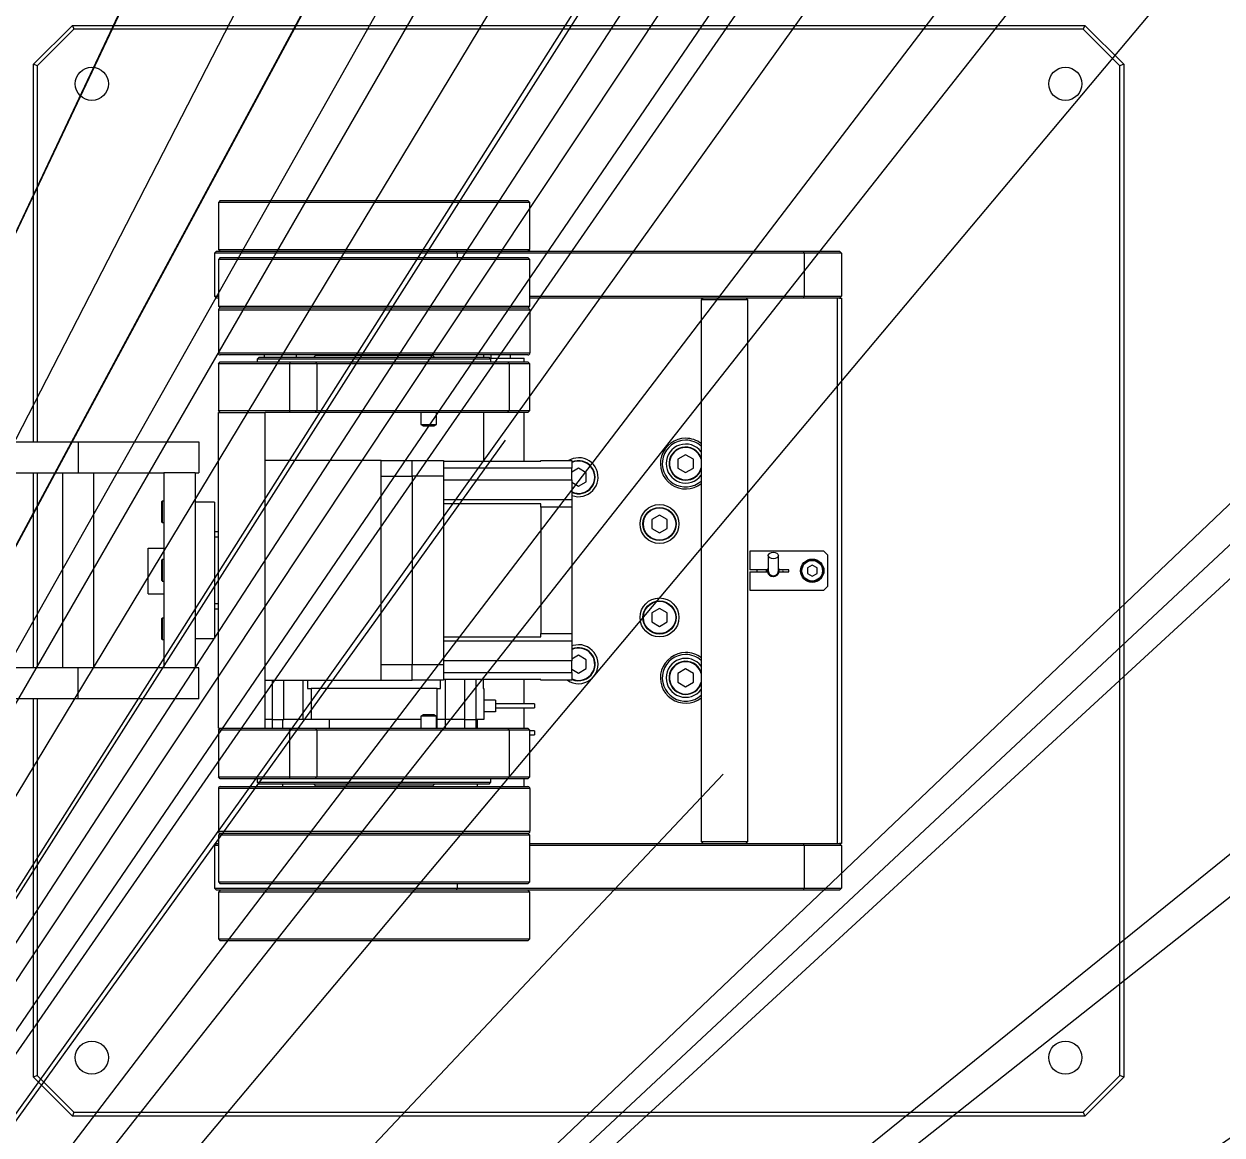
# Model space of a CAD drawing. Header units: millimetres. Extents: x 0 to 4220, y 0 to 2956.
# Drawn here: x 635 to 1250, y 869 to 1439 of the extents above; entities that cross this region are included whole.
import ezdxf

# ---------------------------------------------------------------- set-up
doc = ezdxf.new("R2010")
doc.units = ezdxf.units.MM
doc.linetypes.add('SLD-实线', pattern=[0])
doc.layers.add('文字', color=7, linetype='SLD-实线', lineweight=15)
doc.styles.get("Standard").update_dxf_attribs({"font": 'HYSWLONGFANGSONG.TTF'})
doc.dimstyles.new('SLDDIMSTYLE1', dxfattribs={"dimtxt": 0, "dimasz": 30, "dimexe": 0, "dimexo": 0.0625, "dimgap": 0, "dimtad": 0, "dimtih": 1, "dimtoh": 1, "dimdec": 0, "dimrnd": 1e-09, "dimzin": 0, "dimdsep": 46, "dimtxsty": 'Standard', "dimblk1": 'NONE', "dimblk2": 'NONE', "dimsah": 1, "dimcen": 0.09, "dimadec": 0, "dimazin": 0, "dimtfac": 30, "dimtdec": 0, "dimtofl": 0, "dimtmove": 0, "dimatfit": 3, "dimldrblk": 'NONE', "dimfxl": 0, "dimfrac": 2, "dimtolj": 1, "dimtzin": 0, "dimarcsym": 0})

# ---------------------------------------------------------------- blocks, each defined once
blk = doc.blocks.new('_NONE')

msp = doc.modelspace()

# ---------------------------------------------------------------- linework, layer by layer
at = {"color": 7, "linetype": 'SLD-实线', "lineweight": 30}
for p, q in [((639.68, 1418.58), (659.68, 1438.58)), ((660.51, 1436.58), (641.68, 1417.76)), ((659.68, 1438.58), (660.51, 1436.58)), ((659.68, 1438.58), (1179.68, 1438.58)), ((1178.85, 1436.58), (660.51, 1436.58)), ((1179.68, 1438.58), (1178.85, 1436.58)), ((1197.68, 1417.76), (1178.85, 1436.58)), ((1179.68, 1438.58), (1199.68, 1418.58)), ((641.68, 1417.76), (639.68, 1418.58)), ((639.68, 1224.78), (639.68, 1418.58)), ((641.68, 1417.76), (641.68, 1224.78)), ((1199.68, 1418.58), (1197.68, 1417.76)), ((1197.68, 899.41), (1197.68, 1417.76)), ((1199.68, 1418.58), (1199.68, 898.58)), ((735.68, 1348.58), (734.68, 1347.58)), ((734.68, 1347.58), (734.68, 1323.58)), ((814.68, 1347.58), (734.68, 1347.58)), ((735.68, 1348.58), (814.68, 1348.58)), ((814.68, 1348.58), (893.68, 1348.58)), ((894.68, 1347.58), (814.68, 1347.58)), ((894.68, 1347.58), (893.68, 1348.58)), ((894.68, 1323.58), (894.68, 1347.58)), ((734.68, 1323.58), (735.68, 1322.58)), ((734.68, 1323.58), (894.68, 1323.58)), ((893.68, 1322.58), (894.68, 1323.58)), ((733.68, 1322.58), (732.68, 1321.58)), ((732.68, 1321.58), (732.68, 1299.58)), ((857.29, 1321.58), (732.68, 1321.58)), ((733.68, 1322.58), (856.77, 1322.58)), ((735.68, 1319.38), (734.68, 1318.38)), ((734.68, 1318.38), (734.68, 1294.38)), ((758.11, 1318.38), (734.68, 1318.38)), ((735.68, 1319.38), (758.82, 1319.38)), ((894.68, 1318.38), (758.11, 1318.38)), ((758.82, 1319.38), (870.54, 1319.38)), ((856.77, 1322.58), (857.29, 1321.58)), ((856.77, 1322.58), (1034.95, 1322.58)), ((1035.47, 1321.58), (857.29, 1321.58)), ((870.54, 1319.38), (893.68, 1319.38)), ((894.68, 1318.38), (893.68, 1319.38)), ((894.68, 1294.38), (894.68, 1318.38)), ((1034.95, 1322.58), (1035.47, 1321.58)), ((1034.95, 1322.58), (1053.68, 1322.58)), ((1035.47, 1321.58), (1035.47, 1299.58)), ((1054.68, 1321.58), (1035.47, 1321.58)), ((1053.68, 1322.58), (1054.68, 1321.58)), ((1054.68, 1321.58), (1054.68, 1299.58)), ((732.68, 1299.58), (733.68, 1298.58)), ((732.68, 1299.58), (734.68, 1299.58)), ((734.68, 1298.58), (733.68, 1298.58)), ((894.68, 1299.58), (1035.47, 1299.58)), ((1034.95, 1298.58), (894.68, 1298.58)), ((983.68, 1298.58), (982.68, 1297.58)), ((1006.68, 1297.58), (1005.68, 1298.58)), ((1034.95, 1298.58), (1035.47, 1299.58)), ((1053.68, 1298.58), (1034.95, 1298.58)), ((1035.47, 1299.58), (1054.68, 1299.58)), ((1052.68, 1018.58), (1052.68, 1298.58)), ((1053.68, 1298.58), (1054.68, 1299.58)), ((1053.68, 1298.58), (1054.68, 1298.58)), ((1054.68, 1298.58), (1054.68, 1018.58)), ((734.68, 1294.38), (735.68, 1293.38)), ((734.68, 1294.38), (894.68, 1294.38)), ((734.68, 1292.38), (734.68, 1270.38)), ((893.68, 1293.38), (735.68, 1293.38)), ((893.68, 1293.38), (894.68, 1294.38)), ((894.68, 1292.38), (894.68, 1270.38)), ((982.68, 1297.58), (982.68, 1019.58)), ((1006.68, 1297.58), (982.68, 1297.58)), ((1006.68, 1019.58), (1006.68, 1297.58)), ((893.68, 1269.38), (735.68, 1269.38)), ((755.68, 1268.18), (754.68, 1267.18)), ((755.68, 1268.18), (873.68, 1268.18)), ((758.28, 1269.38), (758.28, 1268.18)), ((774.68, 1269.38), (774.68, 1268.18)), ((784.68, 1269.18), (783.68, 1268.18)), ((784.68, 1269.38), (784.68, 1269.18)), ((784.68, 1269.18), (844.68, 1269.18)), ((844.68, 1269.18), (844.68, 1269.38)), ((845.68, 1268.18), (844.68, 1269.18)), ((871.08, 1268.18), (871.08, 1269.38)), ((874.68, 1267.18), (873.68, 1268.18)), ((874.08, 1267.78), (891.68, 1267.78)), ((874.68, 1269.38), (874.68, 1267.78)), ((884.68, 1267.78), (884.68, 1269.38)), ((891.68, 1265.78), (891.68, 1267.78)), ((734.68, 1264.78), (735.68, 1265.78)), ((771.42, 1264.78), (734.68, 1264.78)), ((734.68, 1264.78), (734.68, 1240.78)), ((735.68, 1265.78), (771.42, 1265.78)), ((754.68, 1267.18), (754.68, 1265.78)), ((874.68, 1267.18), (754.68, 1267.18)), ((771.42, 1265.78), (771.42, 1264.78)), ((771.42, 1265.78), (784.43, 1265.78)), ((771.42, 1240.78), (771.42, 1264.78)), ((785.29, 1264.78), (771.42, 1264.78)), ((784.43, 1265.78), (785.29, 1264.78)), ((784.43, 1265.78), (883.2, 1265.78)), ((785.29, 1264.78), (785.29, 1240.78)), ((884.07, 1264.78), (785.29, 1264.78)), ((874.68, 1265.78), (874.68, 1267.18)), ((883.2, 1265.78), (884.07, 1264.78)), ((883.2, 1265.78), (893.68, 1265.78)), ((884.07, 1264.78), (884.07, 1240.78)), ((894.68, 1264.78), (884.07, 1264.78)), ((894.68, 1264.78), (893.68, 1265.78)), ((894.68, 1240.78), (894.68, 1264.78)), ((734.68, 1240.78), (771.42, 1240.78)), ((735.68, 1239.78), (734.68, 1240.78)), ((734.68, 1077.78), (734.68, 1239.78)), ((734.68, 1239.78), (758.68, 1239.78)), ((771.42, 1239.78), (758.68, 1239.78)), ((758.68, 1077.78), (758.68, 1239.78)), ((771.42, 1239.78), (771.42, 1240.78)), ((771.42, 1240.78), (785.29, 1240.78)), ((784.43, 1239.78), (771.42, 1239.78)), ((784.43, 1239.78), (785.29, 1240.78)), ((883.2, 1239.78), (784.43, 1239.78)), ((785.29, 1240.78), (884.07, 1240.78)), ((838.68, 1239.78), (838.68, 1233.68)), ((846.68, 1233.68), (846.68, 1239.78)), ((871.08, 1214.78), (871.08, 1239.78)), ((883.2, 1239.78), (884.07, 1240.78)), ((893.68, 1239.78), (883.2, 1239.78)), ((884.07, 1240.78), (894.68, 1240.78)), ((891.68, 1214.78), (891.68, 1239.78)), ((893.68, 1239.78), (894.68, 1240.78)), ((838.68, 1233.68), (839.89, 1232.98)), ((838.68, 1233.68), (846.68, 1233.68)), ((839.89, 1232.98), (845.47, 1232.98)), ((845.47, 1232.98), (846.68, 1233.68)), ((566.72, 1224.78), (662.64, 1224.78)), ((662.64, 1224.78), (662.64, 1208.78)), ((662.64, 1224.78), (724.68, 1224.78)), ((724.68, 1224.78), (724.68, 1208.78)), ((818.28, 1215.18), (758.68, 1215.18)), ((818.28, 1215.18), (834.28, 1215.18)), ((818.28, 1207.18), (818.28, 1215.18)), ((834.28, 1207.18), (834.28, 1215.18)), ((834.28, 1215.18), (850.28, 1215.18)), ((850.28, 1215.18), (850.28, 1207.18)), ((850.28, 1214.78), (900.28, 1214.78)), ((900.28, 1214.78), (900.28, 1215.18)), ((900.28, 1215.18), (916.28, 1215.18)), ((916.28, 1215.18), (916.28, 1211.18)), ((974.68, 1218.16), (970.72, 1215.87)), ((970.72, 1215.87), (970.72, 1211.29)), ((978.65, 1215.87), (974.68, 1218.16)), ((978.65, 1211.29), (978.65, 1215.87)), ((566.72, 1208.78), (662.64, 1208.78)), ((639.68, 1108.78), (639.68, 1208.78)), ((641.68, 1208.78), (641.68, 1108.78)), ((654.68, 1208.78), (654.68, 1108.78)), ((662.64, 1208.78), (706.68, 1208.78)), ((670.68, 1108.78), (670.68, 1208.78)), ((722.68, 1208.78), (706.68, 1208.78)), ((706.68, 1208.78), (706.68, 1108.78)), ((722.68, 1208.78), (722.68, 1108.78)), ((722.68, 1208.78), (724.68, 1208.78)), ((818.28, 1158.78), (818.28, 1207.18)), ((818.28, 1207.18), (834.28, 1207.18)), ((850.28, 1207.18), (834.28, 1207.18)), ((834.28, 1207.18), (834.28, 1110.38)), ((916.28, 1211.18), (850.28, 1211.18)), ((850.28, 1207.18), (850.28, 1110.38)), ((916.28, 1205.18), (916.28, 1211.18)), ((919.68, 1211.16), (916.28, 1209.2)), ((923.65, 1208.87), (919.68, 1211.16)), ((923.65, 1204.29), (923.65, 1208.87)), ((970.72, 1211.29), (974.68, 1209)), ((974.68, 1209), (978.65, 1211.29)), ((850.28, 1205.18), (916.28, 1205.18)), ((916.28, 1205.18), (916.28, 1195.18)), ((916.28, 1203.97), (919.68, 1202)), ((919.68, 1202), (923.65, 1204.29)), ((705.68, 1183.48), (705.68, 1194.08)), ((706.68, 1194.28), (705.88, 1194.28)), ((732.68, 1193.78), (722.68, 1193.78)), ((732.68, 1193.78), (732.68, 1123.78)), ((850.28, 1195.18), (916.28, 1195.18)), ((916.28, 1195.18), (916.28, 1191.18)), ((900.28, 1192.93), (850.28, 1192.93)), ((900.28, 1191.18), (900.28, 1192.93)), ((916.28, 1191.18), (900.28, 1191.18)), ((900.28, 1191.18), (900.28, 1126.38)), ((916.28, 1191.18), (916.28, 1126.38)), ((705.88, 1183.28), (706.68, 1183.28)), ((961.25, 1187.16), (957.28, 1184.87)), ((957.28, 1184.87), (957.28, 1180.29)), ((965.22, 1184.87), (961.25, 1187.16)), ((965.22, 1180.29), (965.22, 1184.87)), ((732.68, 1178.78), (734.68, 1178.78)), ((734.68, 1175.78), (732.68, 1175.78)), ((957.28, 1180.29), (961.25, 1178)), ((961.25, 1178), (965.22, 1180.29)), ((698.68, 1146.78), (698.68, 1170.1)), ((698.68, 1170.1), (706.68, 1170.1)), ((705.68, 1160.81), (705.68, 1164.08)), ((706.68, 1164.28), (705.88, 1164.28)), ((1045.68, 1168.58), (1007.68, 1168.58)), ((1007.68, 1168.58), (1007.68, 1159.08)), ((1047.68, 1166.58), (1045.68, 1168.58)), ((1047.68, 1150.58), (1047.68, 1166.58)), ((705.68, 1153.48), (705.68, 1160.81)), ((818.28, 1110.38), (818.28, 1158.78)), ((1016.72, 1159.08), (1007.68, 1159.08)), ((1007.68, 1158.08), (1007.68, 1148.58)), ((1007.68, 1158.08), (1016.72, 1158.08)), ((1011.18, 1159.08), (1011.18, 1158.08)), ((1016.18, 1158.08), (1016.18, 1159.08)), ((1017.05, 1160.02), (1016.72, 1159.08)), ((1022.64, 1159.08), (1022.31, 1160.03)), ((1027.68, 1159.08), (1022.64, 1159.08)), ((1022.64, 1158.08), (1027.68, 1158.08)), ((1027.68, 1158.08), (1027.68, 1159.08)), ((1039.68, 1161.45), (1037.2, 1160.02)), ((1037.2, 1160.02), (1037.2, 1157.15)), ((1037.2, 1157.15), (1039.68, 1155.71)), ((1042.17, 1160.02), (1039.68, 1161.45)), ((1039.68, 1155.71), (1042.17, 1157.15)), ((1042.17, 1157.15), (1042.17, 1160.02)), ((705.88, 1153.28), (706.68, 1153.28)), ((698.68, 1146.78), (706.68, 1146.78)), ((1007.68, 1148.58), (1045.68, 1148.58)), ((1045.68, 1148.58), (1047.68, 1150.58)), ((732.68, 1141.78), (734.68, 1141.78)), ((734.68, 1138.78), (732.68, 1138.78)), ((961.25, 1139.16), (957.28, 1136.87)), ((965.22, 1136.87), (961.25, 1139.16)), ((705.68, 1123.89), (705.68, 1134.08)), ((706.68, 1134.28), (705.88, 1134.28)), ((957.28, 1136.87), (957.28, 1132.29)), ((957.28, 1132.29), (961.25, 1130)), ((961.25, 1130), (965.22, 1132.29)), ((965.22, 1132.29), (965.22, 1136.87)), ((900.28, 1126.38), (916.28, 1126.38)), ((900.28, 1124.64), (900.28, 1126.38)), ((916.28, 1126.38), (916.28, 1122.38)), ((705.68, 1123.48), (705.68, 1123.89)), ((705.88, 1123.28), (706.68, 1123.28)), ((722.68, 1123.78), (732.68, 1123.78)), ((850.28, 1124.64), (900.28, 1124.64)), ((916.28, 1122.38), (850.28, 1122.38)), ((916.28, 1122.38), (916.28, 1112.38)), ((919.68, 1115.16), (916.28, 1113.2)), ((923.65, 1112.87), (919.68, 1115.16)), ((662.64, 1108.78), (566.72, 1108.78)), ((662.64, 1092.78), (662.64, 1108.78)), ((706.68, 1108.78), (662.64, 1108.78)), ((722.68, 1108.78), (706.68, 1108.78)), ((724.68, 1108.78), (722.68, 1108.78)), ((724.68, 1092.78), (724.68, 1108.78)), ((818.28, 1110.38), (834.28, 1110.38)), ((818.28, 1102.38), (818.28, 1110.38)), ((834.28, 1110.38), (850.28, 1110.38)), ((834.28, 1102.38), (834.28, 1110.38)), ((916.28, 1112.38), (850.28, 1112.38)), ((850.28, 1110.38), (850.28, 1102.38)), ((916.28, 1106.38), (916.28, 1112.38)), ((916.28, 1107.97), (919.68, 1106)), ((919.68, 1106), (923.65, 1108.29)), ((923.65, 1108.29), (923.65, 1112.87)), ((974.68, 1108.16), (970.72, 1105.87)), ((978.65, 1105.87), (974.68, 1108.16)), ((758.68, 1102.38), (818.28, 1102.38)), ((778.28, 1082.18), (778.28, 1102.38)), ((780.54, 1102.38), (780.54, 1098.18)), ((818.28, 1102.38), (834.28, 1102.38)), ((850.28, 1102.38), (834.28, 1102.38)), ((848.83, 1098.18), (848.83, 1102.38)), ((850.28, 1106.38), (916.28, 1106.38)), ((900.28, 1102.78), (850.28, 1102.78)), ((851.08, 1102.78), (851.08, 1082.18)), ((870.68, 1102.78), (870.68, 1098.18)), ((891.68, 1090.18), (891.68, 1102.78)), ((900.28, 1102.38), (900.28, 1102.78)), ((916.28, 1102.38), (900.28, 1102.38)), ((916.28, 1106.38), (916.28, 1102.38)), ((970.72, 1105.87), (970.72, 1101.29)), ((978.65, 1101.29), (978.65, 1105.87)), ((780.54, 1098.18), (782.28, 1098.18)), ((782.28, 1098.18), (782.28, 1082.18)), ((847.08, 1098.18), (782.28, 1098.18)), ((847.08, 1082.18), (847.08, 1098.18)), ((847.08, 1098.18), (848.83, 1098.18)), ((870.68, 1098.18), (871.08, 1098.18)), ((871.08, 1098.18), (871.08, 1082.18)), ((970.72, 1101.29), (974.68, 1099)), ((974.68, 1099), (978.65, 1101.29)), ((662.64, 1092.78), (566.72, 1092.78)), ((639.68, 898.58), (639.68, 1092.78)), ((641.68, 1092.78), (641.68, 899.41)), ((724.68, 1092.78), (662.64, 1092.78)), ((877.08, 1092.18), (871.08, 1092.18)), ((877.08, 1092.18), (877.08, 1086.18)), ((897.08, 1090.18), (877.08, 1090.18)), ((897.08, 1090.18), (897.08, 1088.18)), ((839.89, 1084.58), (838.68, 1083.88)), ((838.68, 1083.88), (838.68, 1077.78)), ((838.99, 1083.88), (838.68, 1083.88)), ((846.68, 1083.88), (838.99, 1083.88)), ((840.11, 1084.58), (839.89, 1084.58)), ((845.47, 1084.58), (840.11, 1084.58)), ((846.68, 1083.88), (845.47, 1084.58)), ((846.68, 1077.78), (846.68, 1083.88)), ((877.08, 1086.18), (871.08, 1086.18)), ((877.08, 1088.18), (897.08, 1088.18)), ((891.68, 1077.78), (891.68, 1088.18)), ((734.68, 1076.78), (735.68, 1077.78)), ((734.68, 1077.78), (758.68, 1077.78)), ((762.28, 1082.18), (758.68, 1082.18)), ((758.68, 1077.78), (771.42, 1077.78)), ((762.28, 1082.18), (768.28, 1082.18)), ((767.68, 1082.18), (767.68, 1077.78)), ((778.28, 1082.18), (768.28, 1082.18)), ((771.42, 1076.78), (771.42, 1077.78)), ((771.42, 1077.78), (784.43, 1077.78)), ((782.28, 1082.18), (778.28, 1082.18)), ((838.68, 1082.18), (782.28, 1082.18)), ((784.43, 1077.78), (785.29, 1076.78)), ((784.43, 1077.78), (883.2, 1077.78)), ((791.68, 1077.78), (791.68, 1082.18)), ((847.08, 1082.18), (846.68, 1082.18)), ((851.08, 1082.18), (847.08, 1082.18)), ((861.08, 1082.18), (851.08, 1082.18)), ((851.08, 1082.18), (851.08, 1077.78)), ((861.08, 1082.18), (867.08, 1082.18)), ((871.08, 1082.18), (867.08, 1082.18)), ((867.68, 1082.18), (867.68, 1077.78)), ((883.2, 1077.78), (884.07, 1076.78)), ((883.2, 1077.78), (893.68, 1077.78)), ((894.68, 1076.78), (893.68, 1077.78)), ((771.42, 1076.78), (734.68, 1076.78)), ((734.68, 1076.78), (734.68, 1052.78)), ((771.42, 1052.78), (771.42, 1076.78)), ((785.29, 1076.78), (771.42, 1076.78)), ((785.29, 1076.78), (785.29, 1052.78)), ((884.07, 1076.78), (785.29, 1076.78)), ((884.07, 1076.78), (884.07, 1052.78)), ((894.68, 1076.78), (884.07, 1076.78)), ((894.68, 1052.78), (894.68, 1076.78)), ((897.08, 1076.38), (894.68, 1076.38)), ((894.68, 1074.38), (897.08, 1074.38)), ((897.08, 1076.38), (897.08, 1074.38)), ((734.68, 1052.78), (771.42, 1052.78)), ((735.68, 1051.78), (734.68, 1052.78)), ((771.42, 1052.78), (785.29, 1052.78)), ((771.42, 1051.78), (771.42, 1052.78)), ((784.43, 1051.78), (785.29, 1052.78)), ((785.29, 1052.78), (884.07, 1052.78)), ((884.07, 1052.78), (883.2, 1051.78)), ((884.07, 1052.78), (894.68, 1052.78)), ((893.68, 1051.78), (894.68, 1052.78)), ((734.68, 1046.78), (734.68, 1024.78)), ((771.42, 1051.78), (735.68, 1051.78)), ((735.68, 1047.78), (893.68, 1047.78)), ((754.68, 1051.78), (754.68, 1049.98)), ((754.68, 1049.98), (755.68, 1048.98)), ((754.68, 1049.98), (874.68, 1049.98)), ((873.68, 1048.98), (755.68, 1048.98)), ((767.68, 1048.98), (767.68, 1047.78)), ((784.43, 1051.78), (771.42, 1051.78)), ((783.68, 1048.98), (784.68, 1047.98)), ((883.2, 1051.78), (784.43, 1051.78)), ((784.68, 1047.98), (784.68, 1047.78)), ((844.68, 1047.98), (784.68, 1047.98)), ((844.68, 1047.98), (845.68, 1048.98)), ((844.68, 1047.78), (844.68, 1047.98)), ((867.68, 1048.98), (867.68, 1047.78)), ((873.68, 1048.98), (874.68, 1049.98)), ((874.68, 1049.98), (874.68, 1051.78)), ((893.68, 1051.78), (883.2, 1051.78)), ((891.68, 1047.78), (891.68, 1051.78)), ((894.68, 1046.78), (894.68, 1024.78)), ((735.68, 1023.78), (734.68, 1022.78)), ((734.68, 1022.78), (734.68, 998.78)), ((894.68, 1022.78), (734.68, 1022.78)), ((735.68, 1023.78), (893.68, 1023.78)), ((894.68, 1022.78), (893.68, 1023.78)), ((894.68, 998.78), (894.68, 1022.78)), ((733.68, 1018.58), (732.68, 1017.58)), ((732.68, 1017.58), (732.68, 995.58)), ((734.68, 1017.58), (732.68, 1017.58)), ((733.68, 1018.58), (734.68, 1018.58)), ((894.68, 1018.58), (1034.95, 1018.58)), ((1035.47, 1017.58), (894.68, 1017.58)), ((982.68, 1019.58), (983.68, 1018.58)), ((982.68, 1019.58), (1006.68, 1019.58)), ((1005.68, 1018.58), (1006.68, 1019.58)), ((1034.95, 1018.58), (1035.47, 1017.58)), ((1034.95, 1018.58), (1053.68, 1018.58)), ((1035.47, 1017.58), (1035.47, 995.58)), ((1054.68, 1017.58), (1035.47, 1017.58)), ((1053.68, 1018.58), (1054.68, 1017.58)), ((1054.68, 1018.58), (1053.68, 1018.58)), ((1054.68, 1017.58), (1054.68, 995.58)), ((734.68, 998.78), (735.68, 997.78)), ((734.68, 998.78), (871.25, 998.78)), ((758.82, 997.78), (735.68, 997.78)), ((870.54, 997.78), (758.82, 997.78)), ((893.68, 997.78), (870.54, 997.78)), ((871.25, 998.78), (894.68, 998.78)), ((893.68, 997.78), (894.68, 998.78)), ((732.68, 995.58), (733.68, 994.58)), ((732.68, 995.58), (857.29, 995.58)), ((856.77, 994.58), (733.68, 994.58)), ((735.68, 994.58), (734.68, 993.58)), ((734.68, 993.58), (734.68, 969.58)), ((894.68, 993.58), (734.68, 993.58)), ((856.77, 994.58), (857.29, 995.58)), ((1034.95, 994.58), (856.77, 994.58)), ((857.29, 995.58), (1035.47, 995.58)), ((894.68, 993.58), (893.68, 994.58)), ((894.68, 969.58), (894.68, 993.58)), ((1034.95, 994.58), (1035.47, 995.58)), ((1053.68, 994.58), (1034.95, 994.58)), ((1035.47, 995.58), (1054.68, 995.58)), ((1053.68, 994.58), (1054.68, 995.58)), ((734.68, 969.58), (735.68, 968.58)), ((734.68, 969.58), (894.68, 969.58)), ((814.68, 968.58), (735.68, 968.58)), ((893.68, 968.58), (814.68, 968.58)), ((893.68, 968.58), (894.68, 969.58)), ((641.68, 899.41), (639.68, 898.58)), ((659.68, 878.58), (639.68, 898.58)), ((641.68, 899.41), (660.51, 880.58)), ((1178.85, 880.58), (1197.68, 899.41)), ((1199.68, 898.58), (1179.68, 878.58)), ((1199.68, 898.58), (1197.68, 899.41)), ((660.51, 880.58), (659.68, 878.58)), ((660.51, 880.58), (1178.85, 880.58)), ((1178.85, 880.58), (1179.68, 878.58)), ((1179.68, 878.58), (659.68, 878.58))]:
    msp.add_line(p, q, dxfattribs=at)
at = {"color": 8, "linetype": 'SLD-实线', "lineweight": 30}
for p, q in [((857.29, 1321.58), (857.29, 1319.38)), ((894.68, 1292.38), (734.68, 1292.38)), ((734.68, 1270.38), (894.68, 1270.38)), ((705.88, 1194.28), (705.88, 1183.28)), ((705.88, 1164.28), (705.88, 1160.88)), ((705.88, 1160.88), (705.88, 1153.28)), ((705.88, 1134.28), (705.88, 1123.7)), ((705.88, 1123.7), (705.88, 1123.28)), ((762.28, 1102.38), (762.28, 1082.18)), ((768.28, 1082.18), (768.28, 1102.38)), ((861.08, 1102.78), (861.08, 1082.18)), ((867.08, 1082.18), (867.08, 1102.78)), ((762.28, 1082.18), (762.28, 1077.78)), ((847.08, 1077.78), (847.08, 1082.18)), ((861.08, 1082.18), (861.08, 1077.78)), ((867.08, 1077.78), (867.08, 1082.18)), ((894.68, 1046.78), (734.68, 1046.78)), ((734.68, 1024.78), (894.68, 1024.78)), ((857.29, 997.78), (857.29, 995.58))]:
    msp.add_line(p, q, dxfattribs=at)
at = {"color": 7, "linetype": 'SLD-实线', "lineweight": 30, "flags": 128}
for points in [[(919.68, 1216.58), (916.98, 1216.21), (914.58, 1215.18)], [(1019.68, 1164.72), (1018.69, 1164.85), (1017.84, 1165.21), (1017.28, 1165.75), (1017.08, 1166.38), (1017.28, 1167.01), (1017.84, 1167.55), (1018.69, 1167.91), (1019.68, 1168.04), (1020.68, 1167.91), (1021.52, 1167.55), (1022.08, 1167.01), (1022.28, 1166.38), (1022.08, 1165.75), (1021.52, 1165.21), (1020.68, 1164.85), (1019.68, 1164.72)], [(1024.66, 1158.08), (1024.68, 1158.58), (1024.66, 1159.08)], [(919.68, 1120.58), (916.98, 1120.21), (916.28, 1119.99)]]:
    msp.add_lwpolyline(points, dxfattribs=at)
at = {"color": 7, "linetype": 'SLD-实线', "lineweight": 30}
for centre, radius in [((669.68, 1408.58), 8.5), ((1169.68, 1408.58), 8.5), ((961.25, 1182.58), 10), ((961.25, 1182.58), 8.5), ((961.25, 1182.58), 8.3), ((1039.68, 1158.58), 6), ((1039.68, 1158.58), 5.5), ((1039.68, 1158.58), 5.3), ((961.25, 1134.58), 10), ((961.25, 1134.58), 8.5), ((961.25, 1134.58), 8.3), ((669.68, 908.58), 8.5), ((1169.68, 908.58), 8.5)]:
    msp.add_circle(centre, radius, dxfattribs=at)
for centre, radius, start, end in [((735.68, 1292.38), 1, 90, 180), ((893.68, 1292.38), 1, 0, 90), ((735.68, 1270.38), 1, 180, 270), ((893.68, 1270.38), 1, 270, 0), ((974.68, 1213.58), 13, 90, 307.97987), ((974.68, 1213.58), 12, 90, 311.81031), ((974.68, 1213.58), 13, 52.02013, 90), ((974.68, 1213.58), 12, 48.18969, 90), ((974.68, 1213.58), 10, 36.8699, 323.1301), ((974.68, 1213.58), 8.5, 19.74992, 270), ((919.68, 1206.58), 10, 250.12313, 90), ((919.68, 1206.58), 8.5, 246.42182, 113.57818), ((974.68, 1213.58), 8.5, 270, 340.25008), ((705.88, 1194.08), 0.2, 90, 180), ((705.88, 1183.48), 0.2, 180, 270), ((705.88, 1164.08), 0.2, 90, 180), ((1019.68, 1158.58), 3, 151.79513, 29.57634), ((1019.68, 1158.58), 3, 189.59407, 350.40593), ((705.88, 1153.48), 0.2, 180, 270), ((705.88, 1134.08), 0.2, 90, 180), ((705.88, 1123.48), 0.2, 180, 270), ((919.68, 1110.58), 10, 235.08479, 90), ((919.68, 1110.58), 8.5, 330, 113.57818), ((974.68, 1103.58), 13, 90, 307.97987), ((974.68, 1103.58), 12, 90, 311.81031), ((974.68, 1103.58), 13, 52.02013, 90), ((974.68, 1103.58), 12, 48.18969, 90), ((974.68, 1103.58), 10, 36.8699, 323.1301), ((974.68, 1103.58), 8.5, 19.74992, 270), ((919.68, 1110.58), 8.5, 246.42182, 330), ((974.68, 1103.58), 8.5, 270, 340.25008), ((735.68, 1046.78), 1, 90, 180), ((893.68, 1046.78), 1, 0, 90), ((735.68, 1024.78), 1, 180, 270), ((893.68, 1024.78), 1, 270, 0)]:
    msp.add_arc(centre, radius, start, end, dxfattribs=at)
at = {"color": 8, "linetype": 'SLD-实线', "lineweight": 30}
for centre, start, end in [((974.68, 1213.58), 15.45169, 270), ((919.68, 1206.58), 245.81787, 114.18213), ((974.68, 1213.58), 270, 344.54831), ((919.68, 1110.58), 330, 114.18213), ((974.68, 1103.58), 15.45169, 270), ((919.68, 1110.58), 245.81787, 330), ((974.68, 1103.58), 270, 344.54831)]:
    msp.add_arc(centre, 8.3, start, end, dxfattribs=at)
at = {"color": 7, "linetype": 'SLD-实线', "lineweight": 30}
for points, knots in [([(1017.08, 1166.38), (1017.08, 1165.35), (1017.08, 1163.31), (1017.08, 1161.18), (1017.08, 1159.74), (1017.08, 1158.61), (1017.08, 1158.5), (1017.08, 1158.56), (1017.08, 1158.6)], [0, 0, 0, 0, 0.1278286, 0.2519339, 0.3759204, 0.5010101, 0.751055, 1, 1, 1, 1]), ([(1022.28, 1158.6), (1022.28, 1158.56), (1022.28, 1158.5), (1022.28, 1158.61), (1022.28, 1159.74), (1022.28, 1161.18), (1022.28, 1163.31), (1022.28, 1165.35), (1022.28, 1166.38)], [0, 0, 0, 0, 0.248945, 0.49899, 0.62408, 0.748066, 0.872171, 1, 1, 1, 1]), ([(1017.08, 1158.6), (1017.12, 1158.26), (1017.19, 1157.61), (1017.75, 1156.76), (1018.51, 1156.22), (1019.3, 1155.98), (1020.13, 1155.99), (1020.84, 1156.23), (1021.44, 1156.64), (1021.88, 1157.15), (1022.21, 1157.82), (1022.26, 1158.33), (1022.28, 1158.6)], [0, 0, 0, 0, 0.127447, 0.251155, 0.363459, 0.459853, 0.545757, 0.658282, 0.729454, 0.811001, 0.902009, 1, 1, 1, 1])]:
    msp.add_open_spline(points, degree=3, knots=knots, dxfattribs=at)

# ---------------------------------------------------------------- leaders
at = {"layer": '文字', "has_arrowhead": 0}
for points in [[(2065.01, 2617.49), (0, 0)], [(1873.3, 2614.04), (0, 0)], [(2105.62, 2507.56), (0, 0)], [(1913.24, 2506.43), (0, 0)], [(1304.66, 2423.05), (0, 0)], [(1438.22, 2379.02), (0, 0)], [(1515.11, 2324.84), (0, 0)], [(1195.13, 2324.02), (0, 0)], [(1586.02, 2320.7), (0, 0)], [(1240.49, 2304.67), (0, 0)], [(1532.04, 2303.08), (0, 0)], [(1081.01, 2284.37), (0, 0)], [(1439.93, 2261.32), (0, 0)], [(1197.98, 2121.72), (0, 0)], [(1213.88, 2099.39), (0, 0)], [(1379.65, 1992.19), (0, 0)], [(2124.55, 1985.09), (0, 0)], [(2089.77, 1923.59), (0, 0)], [(889.9, 1879.87), (0, 0)], [(1913.99, 1820.71), (0, 0)], [(1022.38, 1611.28), (0, 0)], [(882.03, 1225.64), (0, 0)], [(1472.08, 1189.01), (0, 0)], [(1851.82, 1175.5), (0, 0)], [(1485.65, 1173.88), (0, 0)], [(2008.4, 1170.5), (0, 0)], [(2009.36, 1141.27), (0, 0)], [(1970.51, 1137.98), (0, 0)], [(1984.28, 1137.02), (0, 0)], [(1969.43, 1089.61), (0, 0)], [(993.86, 1054.09), (0, 0)], [(1498.39, 1036.04), (0, 0)], [(1550.85, 1036.04), (0, 0)], [(1731.79, 1034.3), (0, 0)]]:
    msp.add_leader(points, dimstyle='SLDDIMSTYLE1', dxfattribs=at)

doc.saveas('drawing.dxf')
